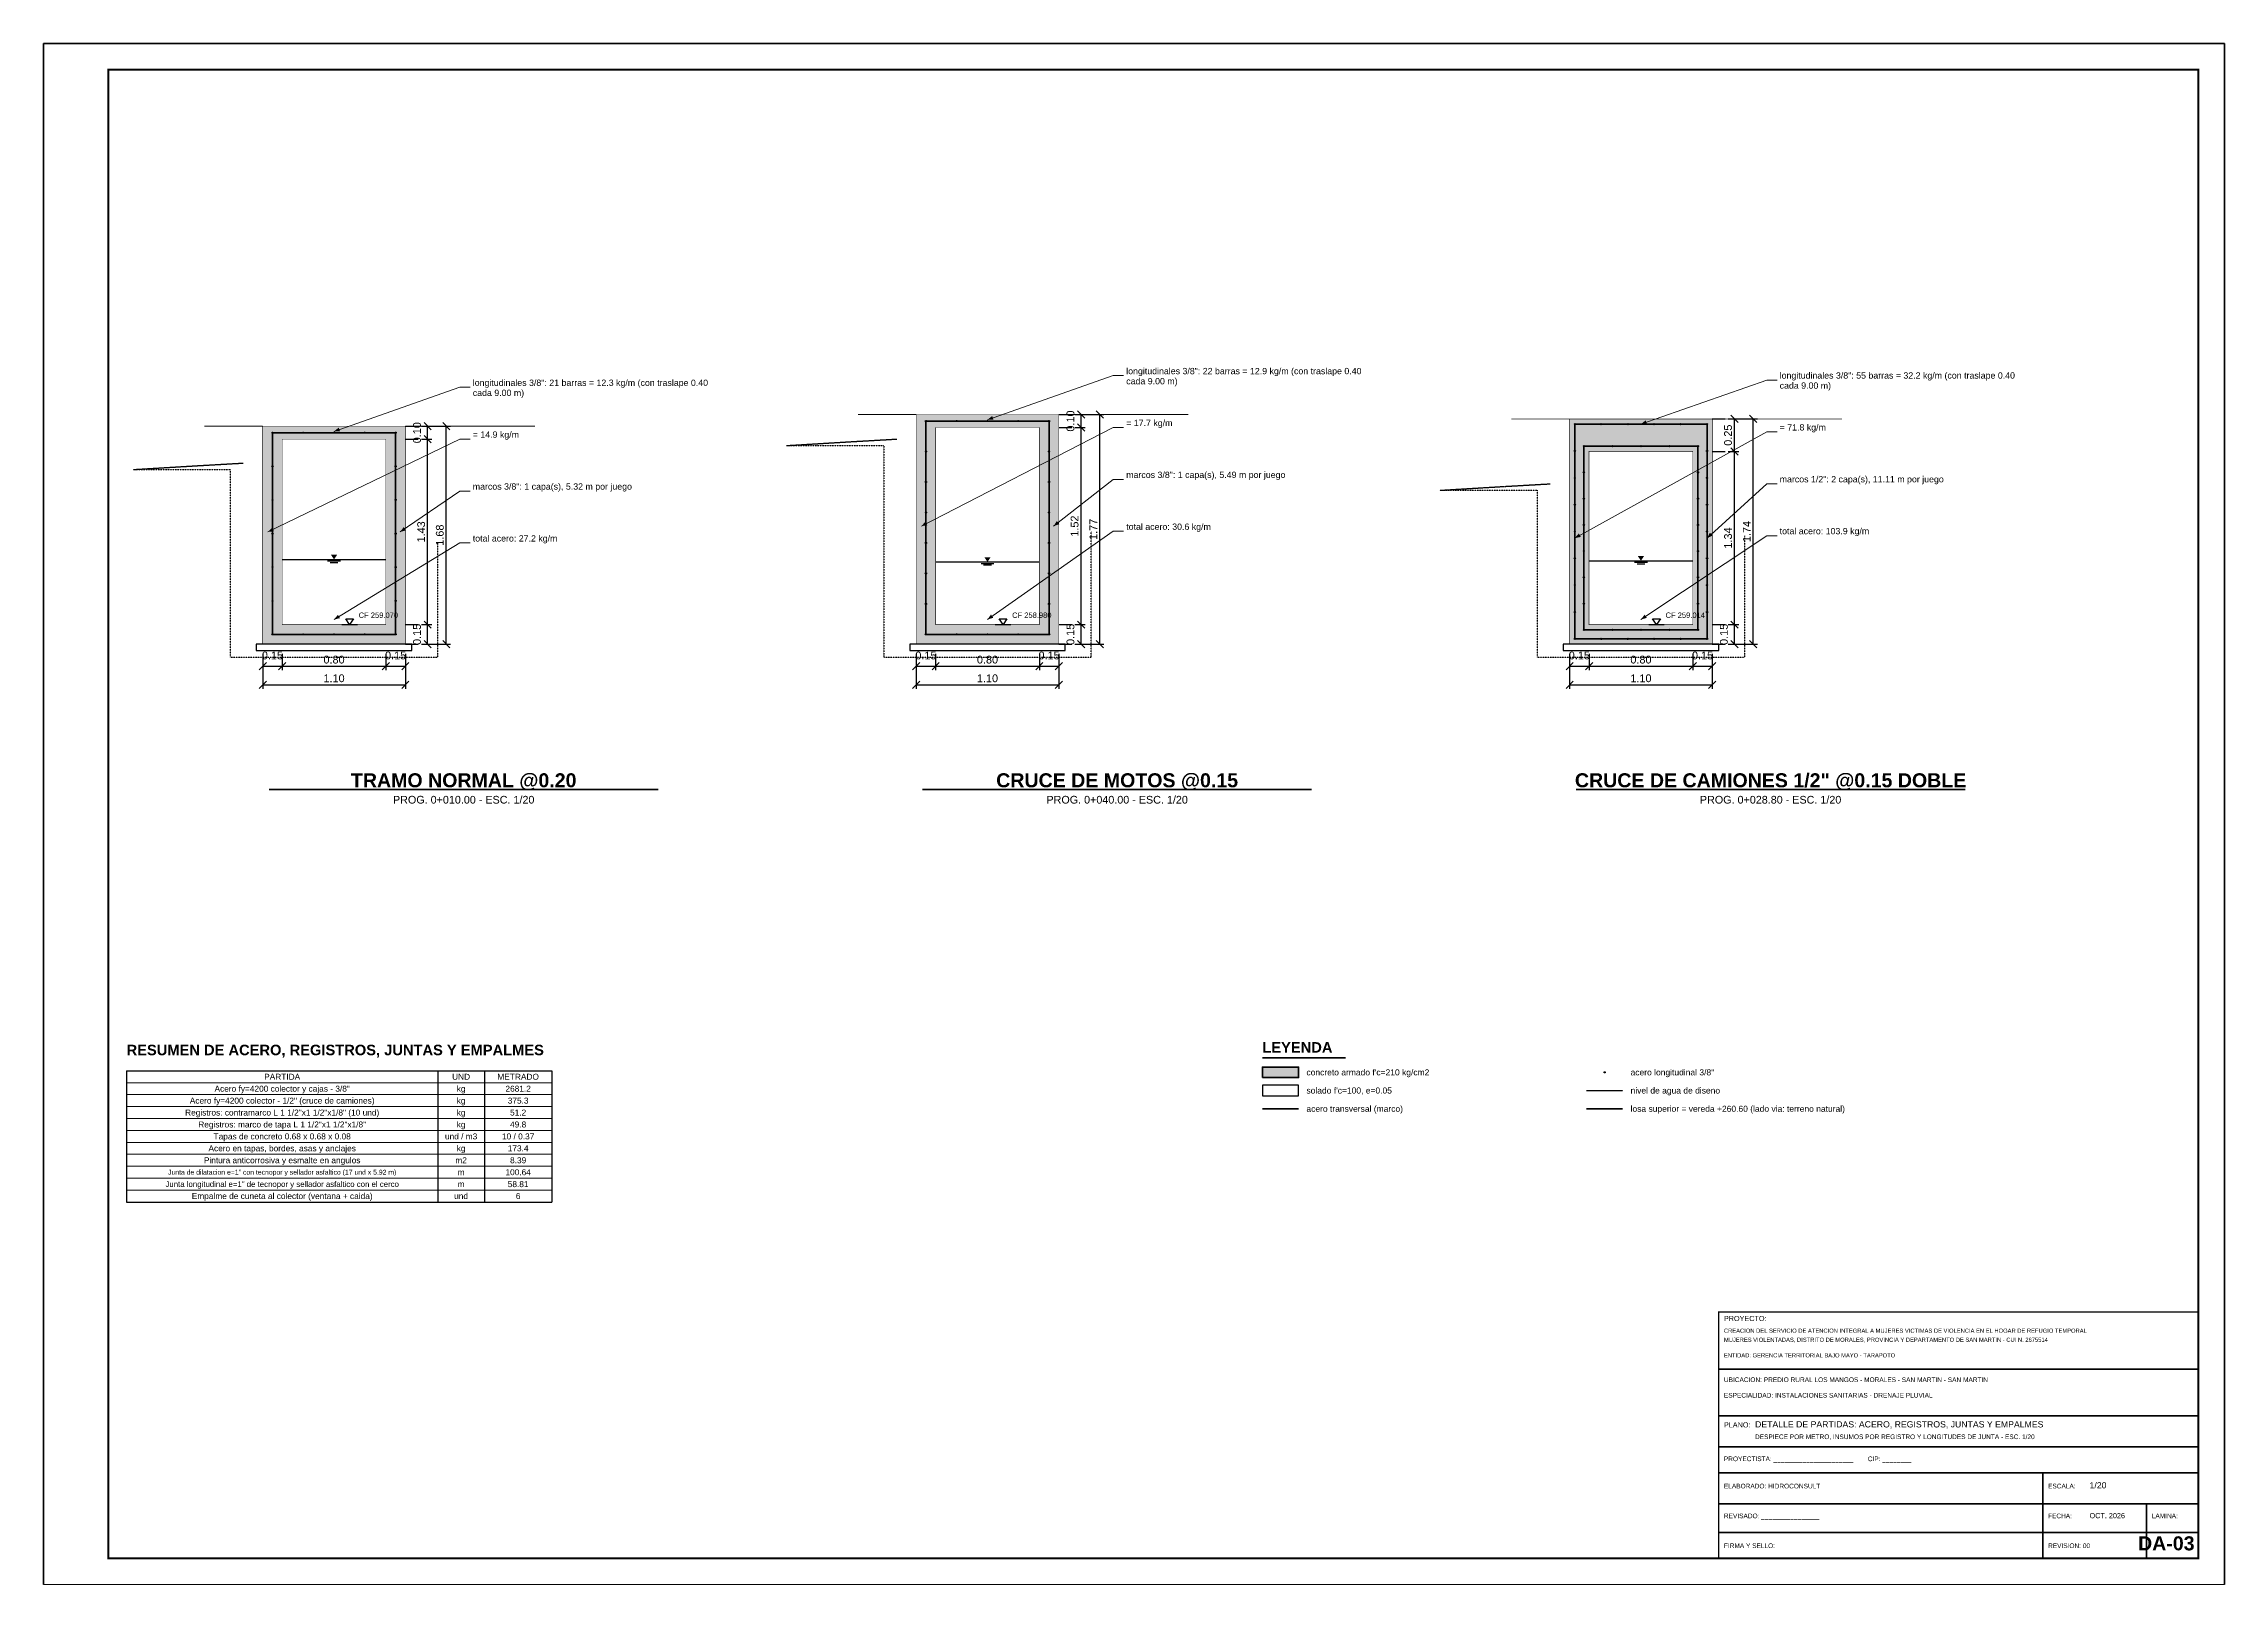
# Paper-space layout 'DA-03' of a CAD drawing. Header units: metres, sheet in millimetres. Extents: x 0 to 841, y 0 to 594.
# The model-space entities are those that its viewports show. They can reach past a viewport. Long polylines and large blocks are cut down to what shows.
import ezdxf
from ezdxf.enums import TextEntityAlignment as Align

# ---------------------------------------------------------------- set-up
doc = ezdxf.new("R2010")
doc.units = ezdxf.units.M
doc.header["$LTSCALE"] = 0.25
doc.linetypes.add('DASHED', pattern=[1.524, 1.27, -0.254])
doc.linetypes.add('HIDDEN', pattern=[0.375, 0.25, -0.125])
for name, color, linetype, lineweight in [('ACERO', 1, 'CONTINUOUS', 35), ('AGUA', 150, 'DASHED', 25), ('CONCRETO', 250, 'CONTINUOUS', 50), ('COTAS', 94, 'CONTINUOUS', 18), ('GRILLA', 9, 'CONTINUOUS', 13), ('LLAMADAS', 30, 'CONTINUOUS', 18), ('MARCO', 7, 'CONTINUOUS', 50), ('ROTULO', 7, 'CONTINUOUS', 35), ('TERRENO', 7, 'CONTINUOUS', 30), ('TITULOS', 160, 'CONTINUOUS', 35)]:
    doc.layers.add(name, color=color, linetype=linetype, lineweight=lineweight)
for name, color, linetype in [('ACERO-PUNTOS', 5, 'CONTINUOUS'), ('AGUA-SIMBOLO', 150, 'CONTINUOUS'), ('EXCAVACION', 8, 'HIDDEN'), ('GUITARRA', 8, 'CONTINUOUS'), ('LEYENDA', 7, 'CONTINUOUS'), ('NIVELES', 7, 'CONTINUOUS'), ('ROTULO-TEXTO', 7, 'CONTINUOUS'), ('SOLADO', 8, 'CONTINUOUS'), ('TERRENO-EXISTENTE', 8, 'DASHED'), ('TEXTOS', 7, 'CONTINUOUS')]:
    doc.layers.add(name, color=color, linetype=linetype)
doc.layers.add('CONCRETO-ACHURADO', color=8, linetype='CONTINUOUS', true_color=0xe2e2e2)
doc.styles.get("Standard").update_dxf_attribs({"font": 'arial.ttf'})
doc.styles.add('TITULOS', font='arialbd.ttf')
doc.dimstyles.new('COT-20', dxfattribs={"dimscale": 0.02, "dimtxt": 3, "dimasz": 2.2, "dimexe": 1.6, "dimexo": 1.2, "dimgap": 1, "dimtad": 1, "dimzin": 0, "dimdsep": 46, "dimtxsty": 'Standard', "dimtsz": 1.4, "dimcen": 2.5, "dimclrd": 256, "dimclre": 256, "dimclrt": 7, "dimazin": 3, "dimtfac": 1, "dimtmove": 0, "dimatfit": 3})

# ---------------------------------------------------------------- blocks, each defined once
blk = doc.blocks.new('ACERO-38')
at = {"layer": 'ACERO-PUNTOS'}
h = blk.add_hatch(color=5, dxfattribs=at)
h.dxf.hatch_style = 1
h.paths.add_polyline_path([(-0.00475, 0, 1), (0.00475, 0, 1)])
at = {"layer": 'ACERO-PUNTOS', "color": 5}
blk.add_circle((0, 0), 0.00475, dxfattribs=at)
blk = doc.blocks.new('SIMB-AGUA')
at = {"layer": 'AGUA-SIMBOLO'}
for p, q in [((-2.5, -0.6), (2.5, -0.6)), ((-1.5, -1.2), (1.5, -1.2))]:
    blk.add_line(p, q, dxfattribs=at)
blk.add_solid([(0, 0), (-1.2, 1.8), (1.2, 1.8)], dxfattribs=at)
blk = doc.blocks.new('SIMB-NIVEL')
at = {"layer": 'NIVELES'}
blk.add_line((-3, 0), (3, 0), dxfattribs=at)
blk.add_lwpolyline([(0, 0), (-1.5, 2.2), (1.5, 2.2)], close=True, dxfattribs=at)

msp = doc.modelspace()

# ---------------------------------------------------------------- hatches: boundary and pattern name
at = {"layer": 'CONCRETO-ACHURADO', "true_color": 0xe2e2e2}
h = msp.add_hatch(color=7, dxfattribs=at)
h.dxf.hatch_style = 1
h.paths.add_polyline_path([(349137.71, 9281248.71), (349138.81, 9281248.71), (349138.81, 9281248.81), (349137.71, 9281248.81)])
h = msp.add_hatch(color=7, dxfattribs=at)
h.dxf.hatch_style = 1
h.paths.add_polyline_path([(349142.75, 9281248.526), (349143.85, 9281248.526), (349143.85, 9281248.776), (349142.75, 9281248.776)])
h = msp.add_hatch(color=7, dxfattribs=at)
h.dxf.hatch_style = 1
h.paths.add_polyline_path([(349132.67, 9281248.62), (349133.77, 9281248.62), (349133.77, 9281248.72), (349132.67, 9281248.72)])
h = msp.add_hatch(color=7, dxfattribs=at)
h.dxf.hatch_style = 1
h.paths.add_polyline_path([(349132.67, 9281247.19), (349132.82, 9281247.19), (349132.82, 9281248.62), (349132.67, 9281248.62)])
h = msp.add_hatch(color=7, dxfattribs=at)
h.dxf.hatch_style = 1
h.paths.add_polyline_path([(349133.62, 9281247.19), (349133.77, 9281247.19), (349133.77, 9281248.62), (349133.62, 9281248.62)])
h = msp.add_hatch(color=7, dxfattribs=at)
h.dxf.hatch_style = 1
h.paths.add_polyline_path([(349137.71, 9281247.19), (349137.86, 9281247.19), (349137.86, 9281248.71), (349137.71, 9281248.71)])
h = msp.add_hatch(color=7, dxfattribs=at)
h.dxf.hatch_style = 1
h.paths.add_polyline_path([(349138.66, 9281247.19), (349138.81, 9281247.19), (349138.81, 9281248.71), (349138.66, 9281248.71)])
h = msp.add_hatch(color=7, dxfattribs=at)
h.dxf.hatch_style = 1
h.paths.add_polyline_path([(349142.75, 9281247.19), (349142.9, 9281247.19), (349142.9, 9281248.526), (349142.75, 9281248.526)])
h = msp.add_hatch(color=7, dxfattribs=at)
h.dxf.hatch_style = 1
h.paths.add_polyline_path([(349143.7, 9281247.19), (349143.85, 9281247.19), (349143.85, 9281248.526), (349143.7, 9281248.526)])
h = msp.add_hatch(color=7, dxfattribs=at)
h.dxf.hatch_style = 1
h.paths.add_polyline_path([(349132.67, 9281247.04), (349133.77, 9281247.04), (349133.77, 9281247.19), (349132.67, 9281247.19)])
h = msp.add_hatch(color=7, dxfattribs=at)
h.dxf.hatch_style = 1
h.paths.add_polyline_path([(349137.71, 9281247.04), (349138.81, 9281247.04), (349138.81, 9281247.19), (349137.71, 9281247.19)])
h = msp.add_hatch(color=7, dxfattribs=at)
h.dxf.hatch_style = 1
h.paths.add_polyline_path([(349142.75, 9281247.04), (349143.85, 9281247.04), (349143.85, 9281247.19), (349142.75, 9281247.19)])
h = msp.add_hatch(color=7, dxfattribs=at)
h.dxf.hatch_style = 1
h.paths.add_polyline_path([(349140.38, 9281243.698), (349140.66, 9281243.698), (349140.66, 9281243.778), (349140.38, 9281243.778)])

# ---------------------------------------------------------------- linework, layer by layer
at = {"layer": 'ACERO'}
for points in [[(349137.785, 9281247.115), (349138.735, 9281247.115), (349138.735, 9281248.76), (349137.785, 9281248.76)], [(349132.745, 9281247.115), (349133.695, 9281247.115), (349133.695, 9281248.67), (349132.745, 9281248.67)], [(349142.79, 9281247.08), (349143.81, 9281247.08), (349143.81, 9281248.736), (349142.79, 9281248.736)], [(349142.86, 9281247.15), (349143.74, 9281247.15), (349143.74, 9281248.566), (349142.86, 9281248.566)]]:
    msp.add_lwpolyline(points, close=True, dxfattribs=at)
at = {"layer": 'ACERO', "const_width": 0.014}
msp.add_lwpolyline([(349140.38, 9281243.457), (349140.66, 9281243.457)], dxfattribs=at)
at = {"layer": 'AGUA'}
for p, q in [((349132.82, 9281247.693), (349133.62, 9281247.693)), ((349137.86, 9281247.674), (349138.66, 9281247.674)), ((349142.9, 9281247.683), (349143.7, 9281247.683)), ((349142.88, 9281243.598), (349143.16, 9281243.598))]:
    msp.add_line(p, q, dxfattribs=at)
at = {"layer": 'CONCRETO', "const_width": 0.004}
for points in [[(349137.71, 9281247.04), (349138.81, 9281247.04), (349138.81, 9281248.81), (349137.71, 9281248.81)], [(349142.75, 9281247.04), (349143.85, 9281247.04), (349143.85, 9281248.776), (349142.75, 9281248.776)], [(349132.67, 9281247.04), (349133.77, 9281247.04), (349133.77, 9281248.72), (349132.67, 9281248.72)], [(349132.82, 9281247.19), (349133.62, 9281247.19), (349133.62, 9281248.62), (349132.82, 9281248.62)], [(349137.86, 9281247.19), (349138.66, 9281247.19), (349138.66, 9281248.71), (349137.86, 9281248.71)], [(349142.9, 9281247.19), (349143.7, 9281247.19), (349143.7, 9281248.526), (349142.9, 9281248.526)]]:
    msp.add_lwpolyline(points, close=True, dxfattribs=at)
at = {"layer": 'CONCRETO'}
msp.add_lwpolyline([(349140.38, 9281243.698), (349140.66, 9281243.698), (349140.66, 9281243.778), (349140.38, 9281243.778)], close=True, dxfattribs=at)
at = {"layer": 'EXCAVACION'}
for points in [[(349136.71, 9281248.571), (349137.46, 9281248.571), (349137.46, 9281246.94), (349139.06, 9281246.94), (349139.06, 9281247.91)], [(349131.67, 9281248.386), (349132.42, 9281248.386), (349132.42, 9281246.94), (349134.02, 9281246.94), (349134.02, 9281247.82)], [(349141.75, 9281248.226), (349142.5, 9281248.226), (349142.5, 9281246.94), (349144.1, 9281246.94), (349144.1, 9281247.876)]]:
    msp.add_lwpolyline(points, dxfattribs=at)
at = {"layer": 'GRILLA'}
for p, q in [((349131.62, 9281243.658), (349134.9, 9281243.658)), ((349131.62, 9281243.566), (349134.9, 9281243.566)), ((349131.62, 9281243.474), (349134.9, 9281243.474)), ((349131.62, 9281243.382), (349134.9, 9281243.382)), ((349131.62, 9281243.29), (349134.9, 9281243.29)), ((349131.62, 9281243.198), (349134.9, 9281243.198)), ((349131.62, 9281243.106), (349134.9, 9281243.106)), ((349131.62, 9281243.014), (349134.9, 9281243.014)), ((349131.62, 9281242.922), (349134.9, 9281242.922)), ((349131.62, 9281242.83), (349134.9, 9281242.83))]:
    msp.add_line(p, q, dxfattribs=at)
at = {"layer": 'GUITARRA'}
for p, q in [((349138.81, 9281248.81), (349138.91, 9281248.81)), ((349143.85, 9281248.776), (349143.95, 9281248.776)), ((349133.77, 9281248.72), (349133.87, 9281248.72)), ((349133.77, 9281248.62), (349133.87, 9281248.62)), ((349138.81, 9281248.71), (349138.91, 9281248.71)), ((349143.85, 9281248.526), (349143.95, 9281248.526)), ((349133.77, 9281247.19), (349133.87, 9281247.19)), ((349138.81, 9281247.19), (349138.91, 9281247.19)), ((349143.85, 9281247.19), (349143.95, 9281247.19)), ((349133.77, 9281247.04), (349133.87, 9281247.04)), ((349138.81, 9281247.04), (349138.91, 9281247.04)), ((349143.85, 9281247.04), (349143.95, 9281247.04))]:
    msp.add_line(p, q, dxfattribs=at)
at = {"layer": 'LLAMADAS'}
for p, q in [((349139.23, 9281249.11), (349138.26, 9281248.77)), ((349139.31, 9281249.11), (349139.23, 9281249.11)), ((349134.19, 9281249.02), (349133.22, 9281248.68)), ((349134.27, 9281249.02), (349134.19, 9281249.02)), ((349144.27, 9281249.076), (349143.3, 9281248.736)), ((349144.35, 9281249.076), (349144.27, 9281249.076)), ((349134.19, 9281248.62), (349132.71, 9281247.905)), ((349134.27, 9281248.62), (349134.19, 9281248.62)), ((349139.23, 9281248.71), (349137.75, 9281247.95)), ((349139.31, 9281248.71), (349139.23, 9281248.71)), ((349144.27, 9281248.676), (349142.79, 9281247.858)), ((349144.35, 9281248.676), (349144.27, 9281248.676)), ((349139.23, 9281248.31), (349138.77, 9281247.95)), ((349139.31, 9281248.31), (349139.23, 9281248.31)), ((349144.27, 9281248.276), (349143.81, 9281247.858)), ((349144.35, 9281248.276), (349144.27, 9281248.276)), ((349134.19, 9281248.22), (349133.73, 9281247.905)), ((349134.27, 9281248.22), (349134.19, 9281248.22)), ((349134.19, 9281247.82), (349133.22, 9281247.23)), ((349134.27, 9281247.82), (349134.19, 9281247.82)), ((349139.23, 9281247.91), (349138.26, 9281247.23)), ((349139.31, 9281247.91), (349139.23, 9281247.91)), ((349144.27, 9281247.876), (349143.3, 9281247.23)), ((349144.35, 9281247.876), (349144.27, 9281247.876))]:
    msp.add_line(p, q, dxfattribs=at)
for points in [[(349138.26, 9281248.77), (349138.307, 9281248.77), (349138.296, 9281248.799)], [(349143.3, 9281248.736), (349143.347, 9281248.736), (349143.336, 9281248.765)], [(349133.22, 9281248.68), (349133.267, 9281248.68), (349133.256, 9281248.709)], [(349132.71, 9281247.905), (349132.756, 9281247.91), (349132.743, 9281247.938)], [(349133.73, 9281247.905), (349133.775, 9281247.917), (349133.758, 9281247.943)], [(349137.75, 9281247.95), (349137.796, 9281247.956), (349137.782, 9281247.984)], [(349138.77, 9281247.95), (349138.814, 9281247.965), (349138.795, 9281247.989)], [(349142.79, 9281247.858), (349142.836, 9281247.866), (349142.821, 9281247.893)], [(349143.81, 9281247.858), (349143.853, 9281247.876), (349143.832, 9281247.899)], [(349133.22, 9281247.23), (349133.266, 9281247.24), (349133.25, 9281247.266)], [(349138.26, 9281247.23), (349138.305, 9281247.243), (349138.287, 9281247.268)], [(349143.3, 9281247.23), (349143.345, 9281247.242), (349143.328, 9281247.267)]]:
    msp.add_solid(points, dxfattribs=at)
at = {"layer": 'MARCO'}
msp.add_lwpolyline([(349130.98, 9281239.79), (349147.8, 9281239.79), (349147.8, 9281251.67), (349130.98, 9281251.67)], close=True, dxfattribs=at)
at = {"layer": 'MARCO', "const_width": 0.016}
msp.add_lwpolyline([(349131.48, 9281239.99), (349147.6, 9281239.99), (349147.6, 9281251.47), (349131.48, 9281251.47)], close=True, dxfattribs=at)
at = {"layer": 'ROTULO'}
for p, q in [((349143.9, 9281241.45), (349147.6, 9281241.45)), ((349143.9, 9281241.09), (349147.6, 9281241.09)), ((349143.9, 9281240.85), (349147.6, 9281240.85)), ((349143.9, 9281240.65), (349147.6, 9281240.65)), ((349146.4, 9281240.65), (349146.4, 9281239.99)), ((349143.9, 9281240.41), (349147.6, 9281240.41)), ((349147.2, 9281240.41), (349147.2, 9281239.99)), ((349143.9, 9281240.19), (349147.6, 9281240.19))]:
    msp.add_line(p, q, dxfattribs=at)
at = {"layer": 'ROTULO', "const_width": 0.01}
msp.add_lwpolyline([(349143.9, 9281239.99), (349147.6, 9281239.99), (349147.6, 9281241.89), (349143.9, 9281241.89)], close=True, dxfattribs=at)
at = {"layer": 'SOLADO'}
for points in [[(349132.62, 9281246.99), (349133.82, 9281246.99), (349133.82, 9281247.04), (349132.62, 9281247.04)], [(349137.66, 9281246.99), (349138.86, 9281246.99), (349138.86, 9281247.04), (349137.66, 9281247.04)], [(349142.7, 9281246.99), (349143.9, 9281246.99), (349143.9, 9281247.04), (349142.7, 9281247.04)], [(349140.38, 9281243.558), (349140.66, 9281243.558), (349140.66, 9281243.638), (349140.38, 9281243.638)]]:
    msp.add_lwpolyline(points, close=True, dxfattribs=at)
at = {"layer": 'TERRENO'}
for points, const_width in [([(349137.26, 9281248.81), (349137.71, 9281248.81)], 0.006), ([(349138.81, 9281248.81), (349139.81, 9281248.81)], 0.006), ([(349142.3, 9281248.776), (349142.75, 9281248.776)], 0.006), ([(349143.85, 9281248.776), (349144.85, 9281248.776)], 0.006), ([(349132.22, 9281248.72), (349132.67, 9281248.72)], 0.006), ([(349133.77, 9281248.72), (349134.77, 9281248.72)], 0.006), ([(349142.88, 9281243.457), (349143.16, 9281243.457)], 0.014)]:
    msp.add_lwpolyline(points, dxfattribs=dict(at, const_width=const_width))
at = {"layer": 'TERRENO-EXISTENTE'}
for points in [[(349136.71, 9281248.571), (349137.21, 9281248.601), (349137.56, 9281248.621)], [(349131.67, 9281248.386), (349132.17, 9281248.416), (349132.52, 9281248.436)], [(349141.75, 9281248.226), (349142.25, 9281248.256), (349142.6, 9281248.276)]]:
    msp.add_lwpolyline(points, dxfattribs=at)
at = {"layer": 'TEXTOS'}
for p, q in [((349131.62, 9281243.75), (349134.9, 9281243.75)), ((349131.62, 9281243.75), (349131.62, 9281242.738)), ((349134.02, 9281243.75), (349134.02, 9281242.738)), ((349134.38, 9281243.75), (349134.38, 9281242.738)), ((349134.9, 9281243.75), (349134.9, 9281242.738)), ((349131.62, 9281242.738), (349134.9, 9281242.738))]:
    msp.add_line(p, q, dxfattribs=at)
at = {"layer": 'TITULOS'}
for p, q in [((349132.72, 9281245.92), (349135.72, 9281245.92)), ((349137.76, 9281245.92), (349140.76, 9281245.92)), ((349142.8, 9281245.92), (349145.8, 9281245.92)), ((349140.38, 9281243.85), (349141.02, 9281243.85))]:
    msp.add_line(p, q, dxfattribs=at)

# ---------------------------------------------------------------- block references
for p in [(349137.785, 9281248.76), (349138.023, 9281248.76), (349138.26, 9281248.76), (349138.497, 9281248.76), (349138.735, 9281248.76), (349132.745, 9281248.67), (349132.982, 9281248.67), (349133.22, 9281248.67), (349133.457, 9281248.67), (349133.695, 9281248.67), (349142.79, 9281248.736), (349142.994, 9281248.736), (349143.198, 9281248.736), (349143.402, 9281248.736), (349143.606, 9281248.736), (349143.81, 9281248.736), (349132.745, 9281248.411), (349133.695, 9281248.411), (349137.785, 9281248.525), (349138.735, 9281248.525), (349142.79, 9281248.529), (349142.86, 9281248.566), (349143.08, 9281248.566), (349143.3, 9281248.566), (349143.52, 9281248.566), (349143.74, 9281248.566), (349143.81, 9281248.529), (349137.785, 9281248.29), (349138.735, 9281248.29), (349142.79, 9281248.322), (349142.86, 9281248.364), (349143.74, 9281248.364), (349143.81, 9281248.322), (349132.745, 9281248.152), (349133.695, 9281248.152), (349142.79, 9281248.115), (349142.86, 9281248.162), (349143.74, 9281248.162), (349143.81, 9281248.115), (349137.785, 9281248.055), (349138.735, 9281248.055), (349142.79, 9281247.908), (349142.86, 9281247.959), (349143.74, 9281247.959), (349143.81, 9281247.908), (349132.745, 9281247.892), (349133.695, 9281247.892), (349137.785, 9281247.82), (349138.735, 9281247.82), (349142.86, 9281247.757), (349143.74, 9281247.757), (349132.745, 9281247.633), (349133.695, 9281247.633), (349137.785, 9281247.585), (349138.735, 9281247.585), (349142.79, 9281247.701), (349143.81, 9281247.701), (349142.79, 9281247.494), (349142.86, 9281247.555), (349143.74, 9281247.555), (349143.81, 9281247.494), (349132.745, 9281247.374), (349133.695, 9281247.374), (349137.785, 9281247.35), (349138.735, 9281247.35), (349142.79, 9281247.287), (349142.86, 9281247.352), (349143.74, 9281247.352), (349143.81, 9281247.287), (349132.745, 9281247.115), (349132.982, 9281247.115), (349133.22, 9281247.115), (349133.457, 9281247.115), (349133.695, 9281247.115), (349137.785, 9281247.115), (349138.023, 9281247.115), (349138.26, 9281247.115), (349138.497, 9281247.115), (349138.735, 9281247.115), (349142.79, 9281247.08), (349142.86, 9281247.15), (349142.994, 9281247.08), (349143.08, 9281247.15), (349143.198, 9281247.08), (349143.3, 9281247.15), (349143.402, 9281247.08), (349143.52, 9281247.15), (349143.606, 9281247.08), (349143.74, 9281247.15), (349143.81, 9281247.08)]:
    msp.add_blockref('ACERO-38', p)
at = {"xscale": 0.02, "yscale": 0.02}
for p in [(349133.22, 9281247.693), (349138.26, 9281247.674), (349143.3, 9281247.683)]:
    msp.add_blockref('SIMB-AGUA', p, dxfattribs=at)
at = {"layer": 'ACERO-PUNTOS'}
msp.add_blockref('ACERO-38', (349143.02, 9281243.738), dxfattribs=at)
at = {"layer": 'NIVELES', "xscale": 0.02, "yscale": 0.02}
for p in [(349133.34, 9281247.19), (349138.38, 9281247.19), (349143.42, 9281247.19)]:
    msp.add_blockref('SIMB-NIVEL', p, dxfattribs=at)

# ---------------------------------------------------------------- texts
at = {"layer": 'LEYENDA'}
for s, p in [("concreto armado f'c=210 kg/cm2", (349140.72, 9281243.738)), ('acero longitudinal 3/8"', (349143.22, 9281243.738)), ("solado f'c=100, e=0.05", (349140.72, 9281243.598)), ('nivel de agua de diseno', (349143.22, 9281243.598)), ('acero transversal (marco)', (349140.72, 9281243.457)), ('losa superior = vereda +260.60 (lado via: terreno natural)', (349143.22, 9281243.457))]:
    msp.add_text(s, height=0.0468, dxfattribs=at).set_placement(p, align=Align.MIDDLE_LEFT)
at = {"layer": 'NIVELES'}
for s, p in [('CF 259.070', (349133.41, 9281247.242)), ('CF 258.980', (349138.45, 9281247.242)), ('CF 259.014', (349143.49, 9281247.242))]:
    msp.add_text(s, height=0.0416, dxfattribs=at).set_placement(p)
at = {"layer": 'ROTULO-TEXTO'}
for s, height, p in [('PROYECTO:', 0.04, (349143.94, 9281241.82)), ('CREACION DEL SERVICIO DE ATENCION INTEGRAL A MUJERES VICTIMAS DE VIOLENCIA EN EL HOGAR DE REFUGIO TEMPORAL', 0.032, (349143.94, 9281241.73)), ('MUJERES VIOLENTADAS, DISTRITO DE MORALES, PROVINCIA Y DEPARTAMENTO DE SAN MARTIN - CUI N. 2675514', 0.032, (349143.94, 9281241.66)), ('ENTIDAD: GERENCIA TERRITORIAL BAJO MAYO - TARAPOTO', 0.032, (349143.94, 9281241.54)), ('UBICACION: PREDIO RURAL LOS MANGOS - MORALES - SAN MARTIN - SAN MARTIN', 0.036, (349143.94, 9281241.35)), ('ESPECIALIDAD: INSTALACIONES SANITARIAS - DRENAJE PLUVIAL', 0.036, (349143.94, 9281241.23)), ('PLANO:', 0.04, (349143.94, 9281241)), ('DETALLE DE PARTIDAS: ACERO, REGISTROS, JUNTAS Y EMPALMES', 0.048, (349144.18, 9281241)), ('DESPIECE POR METRO, INSUMOS POR REGISTRO Y LONGITUDES DE JUNTA - ESC. 1/20', 0.036, (349144.18, 9281240.91)), ('PROYECTISTA: ______________________        CIP: ________', 0.036, (349143.94, 9281240.74)), ('ELABORADO: HIDROCONSULT', 0.036, (349143.94, 9281240.53)), ('ESCALA:', 0.036, (349146.44, 9281240.53)), ('1/20', 0.048, (349146.76, 9281240.53)), ('REVISADO: ________________', 0.036, (349143.94, 9281240.3)), ('FECHA:', 0.036, (349146.44, 9281240.3)), ('OCT. 2026', 0.04, (349146.76, 9281240.3)), ('LAMINA:', 0.036, (349147.24, 9281240.3)), ('FIRMA Y SELLO:', 0.036, (349143.94, 9281240.07)), ('REVISION: 00', 0.036, (349146.44, 9281240.07))]:
    msp.add_text(s, height=height, dxfattribs=at).set_placement(p)
at = {"layer": 'TEXTOS'}
for s, p in [('cada 9.00 m)', (349139.33, 9281249.043)), ('longitudinales 3/8": 22 barras = 12.9 kg/m (con traslape 0.40', (349139.33, 9281249.121)), ('longitudinales 3/8": 55 barras = 32.2 kg/m (con traslape 0.40', (349144.37, 9281249.087)), ('cada 9.00 m)', (349134.29, 9281248.953)), ('longitudinales 3/8": 21 barras = 12.3 kg/m (con traslape 0.40', (349134.29, 9281249.031)), ('cada 9.00 m)', (349144.37, 9281249.009)), ('= 17.7 kg/m', (349139.33, 9281248.721)), ('= 14.9 kg/m', (349134.29, 9281248.631)), ('= 71.8 kg/m', (349144.37, 9281248.687)), ('marcos 3/8": 1 capa(s), 5.32 m por juego', (349134.29, 9281248.231)), ('marcos 3/8": 1 capa(s), 5.49 m por juego', (349139.33, 9281248.321)), ('marcos 1/2": 2 capa(s), 11.11 m por juego', (349144.37, 9281248.287)), ('total acero: 30.6 kg/m', (349139.33, 9281247.921)), ('total acero: 103.9 kg/m', (349144.37, 9281247.887)), ('total acero: 27.2 kg/m', (349134.29, 9281247.831))]:
    msp.add_text(s, height=0.0486, dxfattribs=at).set_placement(p)
for s, height, p in [('PROG. 0+010.00 - ESC. 1/20', 0.0594, (349134.22, 9281245.84)), ('PROG. 0+040.00 - ESC. 1/20', 0.0594, (349139.26, 9281245.84)), ('PROG. 0+028.80 - ESC. 1/20', 0.0594, (349144.3, 9281245.84)), ('PARTIDA', 0.0459, (349132.82, 9281243.704)), ('UND', 0.0459, (349134.2, 9281243.704)), ('METRADO', 0.0459, (349134.64, 9281243.704)), ('Acero fy=4200 colector - 1/2" (cruce de camiones)', 0.0459, (349132.82, 9281243.52)), ('Acero fy=4200 colector y cajas - 3/8"', 0.0459, (349132.82, 9281243.612)), ('kg', 0.0459, (349134.2, 9281243.612)), ('kg', 0.0459, (349134.2, 9281243.52)), ('2681.2', 0.0459, (349134.64, 9281243.612)), ('375.3', 0.0459, (349134.64, 9281243.52)), ('Registros: contramarco L 1 1/2"x1 1/2"x1/8" (10 und)', 0.0459, (349132.82, 9281243.428)), ('kg', 0.0459, (349134.2, 9281243.428)), ('51.2', 0.0459, (349134.64, 9281243.428)), ('Registros: marco de tapa L 1 1/2"x1 1/2"x1/8"', 0.0459, (349132.82, 9281243.336)), ('Tapas de concreto 0.68 x 0.68 x 0.08', 0.0459, (349132.82, 9281243.244)), ('und / m3', 0.0459, (349134.2, 9281243.244)), ('kg', 0.0459, (349134.2, 9281243.336)), ('10 / 0.37', 0.0459, (349134.64, 9281243.244)), ('49.8', 0.0459, (349134.64, 9281243.336)), ('Pintura anticorrosiva y esmalte en angulos', 0.0459, (349132.82, 9281243.06)), ('Acero en tapas, bordes, asas y anclajes', 0.0459, (349132.82, 9281243.152)), ('m2', 0.0459, (349134.2, 9281243.06)), ('kg', 0.0459, (349134.2, 9281243.152)), ('173.4', 0.0459, (349134.64, 9281243.152)), ('8.39', 0.0459, (349134.64, 9281243.06)), ('Junta longitudinal e=1" de tecnopor y sellador asfaltico con el cerco', 0.0432, (349132.82, 9281242.876)), ('Junta de dilatacion e=1" con tecnopor y sellador asfaltico (17 und x 5.92 m)', 0.0378, (349132.82, 9281242.968)), ('m', 0.0459, (349134.2, 9281242.968)), ('m', 0.0459, (349134.2, 9281242.876)), ('100.64', 0.0459, (349134.64, 9281242.968)), ('58.81', 0.0459, (349134.64, 9281242.876)), ('Empalme de cuneta al colector (ventana + caida)', 0.0459, (349132.82, 9281242.784)), ('und', 0.0459, (349134.2, 9281242.784)), ('6', 0.0459, (349134.64, 9281242.784))]:
    msp.add_text(s, height=height, dxfattribs=at).set_placement(p, align=Align.MIDDLE_CENTER)
at = {"layer": 'TITULOS', "style": 'TITULOS'}
for s, p in [('TRAMO NORMAL @0.20', (349134.22, 9281245.99)), ('CRUCE DE MOTOS @0.15', (349139.26, 9281245.99)), ('CRUCE DE CAMIONES 1/2" @0.15 DOBLE', (349144.3, 9281245.99))]:
    msp.add_text(s, height=0.108, dxfattribs=at).set_placement(p, align=Align.MIDDLE_CENTER)
for s, p in [('RESUMEN DE ACERO, REGISTROS, JUNTAS Y EMPALMES', (349131.62, 9281243.87)), ('LEYENDA', (349140.38, 9281243.89))]:
    msp.add_text(s, height=0.081, dxfattribs=at).set_placement(p)
msp.add_text('DA-03', height=0.108, dxfattribs=at).set_placement((349147.57, 9281240.02), align=Align.BOTTOM_RIGHT)

# ---------------------------------------------------------------- dimensions: what is measured, and where the dimension line sits
at = {"layer": 'COTAS'}
for base, p1, p2 in [((349138.982, 9281248.71), (349138.91, 9281248.71), (349138.91, 9281248.81)), ((349139.126, 9281247.04), (349138.91, 9281247.04), (349138.91, 9281248.81)), ((349144.022, 9281248.526), (349143.95, 9281248.526), (349143.95, 9281248.776)), ((349144.166, 9281247.04), (349143.95, 9281247.04), (349143.95, 9281248.776)), ((349133.942, 9281248.62), (349133.87, 9281248.62), (349133.87, 9281248.72)), ((349133.942, 9281247.19), (349133.87, 9281247.19), (349133.87, 9281248.62)), ((349134.086, 9281247.04), (349133.87, 9281247.04), (349133.87, 9281248.72)), ((349138.982, 9281247.19), (349138.91, 9281247.19), (349138.91, 9281248.71)), ((349144.022, 9281247.19), (349143.95, 9281247.19), (349143.95, 9281248.526)), ((349133.942, 9281247.04), (349133.87, 9281247.04), (349133.87, 9281247.19)), ((349138.982, 9281247.04), (349138.91, 9281247.04), (349138.91, 9281247.19)), ((349144.022, 9281247.04), (349143.95, 9281247.04), (349143.95, 9281247.19))]:
    msp.add_linear_dim(base=base, p1=p1, p2=p2, angle=90, dimstyle='COT-20', dxfattribs=at).render()
for base, p1, p2 in [((349132.67, 9281246.87), (349132.67, 9281246.99), (349132.82, 9281246.99)), ((349132.67, 9281246.726), (349132.67, 9281246.99), (349133.77, 9281246.99)), ((349132.82, 9281246.87), (349132.82, 9281246.99), (349133.62, 9281246.99)), ((349133.62, 9281246.87), (349133.62, 9281246.99), (349133.77, 9281246.99)), ((349137.71, 9281246.87), (349137.71, 9281246.99), (349137.86, 9281246.99)), ((349137.71, 9281246.726), (349137.71, 9281246.99), (349138.81, 9281246.99)), ((349137.86, 9281246.87), (349137.86, 9281246.99), (349138.66, 9281246.99)), ((349138.66, 9281246.87), (349138.66, 9281246.99), (349138.81, 9281246.99)), ((349142.75, 9281246.87), (349142.75, 9281246.99), (349142.9, 9281246.99)), ((349142.75, 9281246.726), (349142.75, 9281246.99), (349143.85, 9281246.99)), ((349142.9, 9281246.87), (349142.9, 9281246.99), (349143.7, 9281246.99)), ((349143.7, 9281246.87), (349143.7, 9281246.99), (349143.85, 9281246.99))]:
    msp.add_linear_dim(base=base, p1=p1, p2=p2, dimstyle='COT-20', dxfattribs=at).render()

psp = doc.layouts.new('DA-03')

# ---------------------------------------------------------------- viewports
at = {"layer": 'MARCO'}
psp.add_viewport(center=(420.5, 297), size=(841, 594), view_center_point=(349139.39, 9281245.73), view_height=11.88, dxfattribs=at)

doc.saveas('drawing.dxf')
